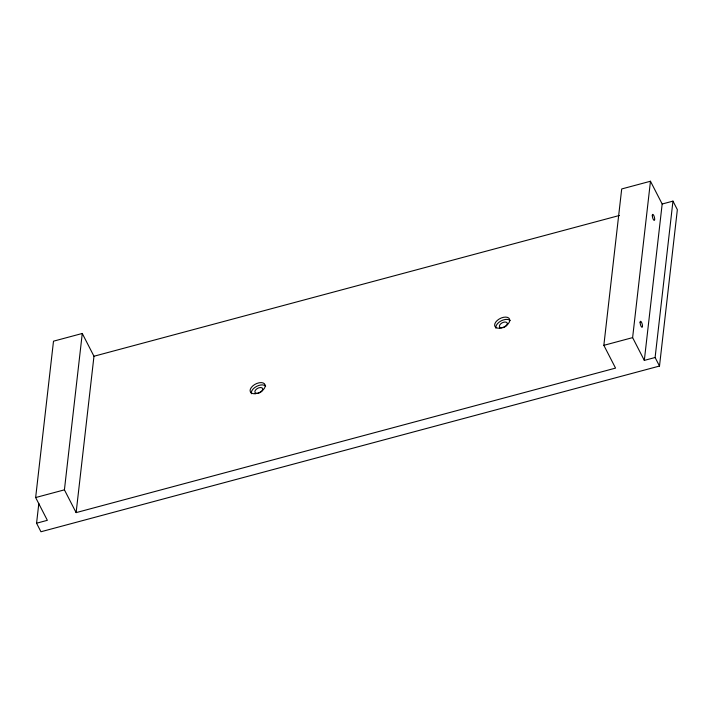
<?xml version="1.0" encoding="UTF-8"?>
<svg xmlns="http://www.w3.org/2000/svg" width="713" height="713" viewBox="0 0 713 713"><rect width="100%" height="100%" fill="white"/><g stroke="black" fill="none" stroke-linecap="round" stroke-linejoin="round"><path stroke-width="1.07" d="M672.965 201.128L677.35 209.667L659.498 366.045L40.953 531.755L36.568 523.217L47.352 520.321L35.65 497.549L53.502 341.179L82.271 333.47L93.973 356.242L76.122 512.62L615.551 368.104L603.849 345.333L621.7 188.954L650.47 181.245L662.172 204.016L644.32 360.395L655.104 357.507L672.965 201.128L662.172 204.016M36.568 523.217L38.832 503.396M76.122 512.62L64.42 489.849L82.271 333.47M644.32 360.395L632.618 337.623L650.47 181.245M93.973 356.242L619.437 215.469M35.65 497.549L64.42 489.849M603.849 345.333L632.618 337.623M655.104 357.507L659.498 366.045M502.05 327.846A4.278 2.433 -27.2 0 1 500.544 324.005A4.278 2.433 -27.2 0 1 507.095 322.837A4.278 2.433 -27.2 0 1 503.066 327.668M257.509 393.362A4.278 2.433 -27.2 0 1 256.003 389.521A4.278 2.433 -27.2 0 1 262.553 388.353A4.278 2.433 -27.2 0 1 258.525 393.184M495.927 328.247A8.173 4.652 -27.2 0 1 501.034 320.921A8.173 4.652 -27.2 0 1 510.214 320.6M251.386 393.763A8.173 4.652 -27.2 0 1 256.493 386.437A8.173 4.652 -27.2 0 1 265.673 386.107M255.138 393.728A8.173 4.652 -27.2 0 0 265.111 384.886A8.173 4.652 -27.2 0 0 252.75 385.938A8.173 4.652 -27.2 0 0 255.138 393.728M499.679 328.212A8.173 4.652 -27.2 0 0 509.652 319.371A8.173 4.652 -27.2 0 0 497.282 320.422A8.173 4.652 -27.2 0 0 499.679 328.212M652.306 215.691A3.11 0.909 75 0 0 654.16 220.388A3.11 0.909 75 0 0 654.017 216.048A3.11 0.909 75 0 0 652.306 215.691M640.105 322.579A3.11 0.909 75 0 0 641.958 327.276A3.11 0.909 75 0 0 641.816 322.944A3.11 0.909 75 0 0 640.105 322.579"/></g></svg>
